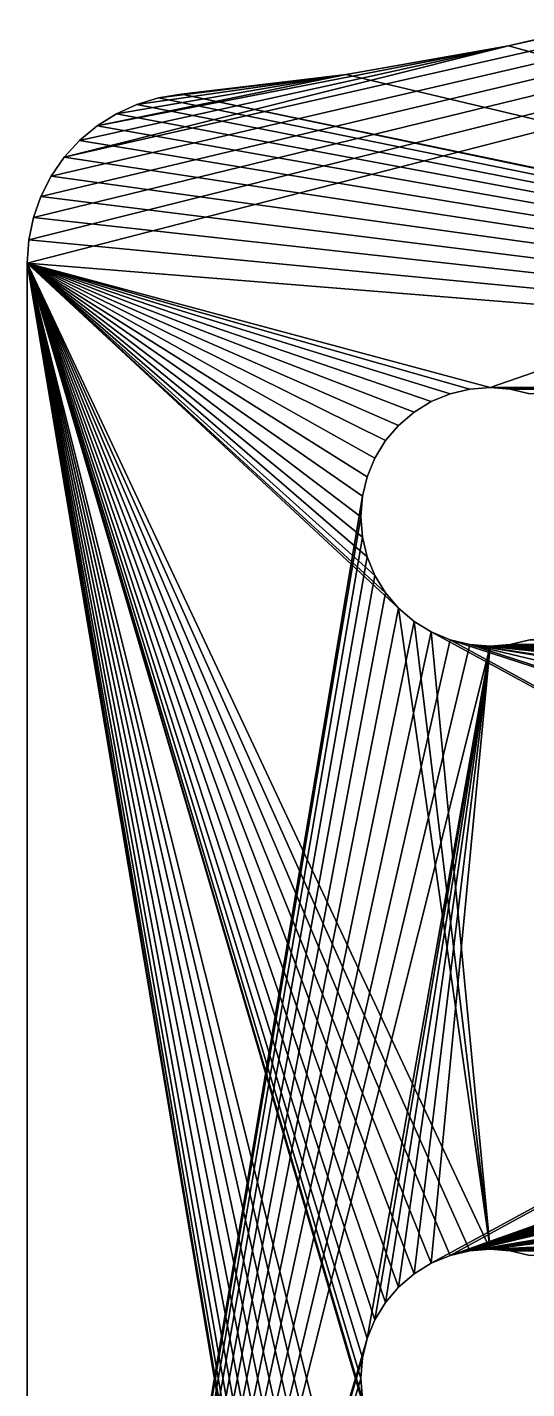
# Model space of a CAD drawing. Header units: millimetres. Extents: x -48.7 to 48.7, y -48.7 to 48.7.
# Drawn here: x -48.66 to -42.77, y -0.12 to 15.93 of the extents above; entities that cross this region are included whole.
import ezdxf

# ---------------------------------------------------------------- set-up
doc = ezdxf.new("R2010")
doc.units = ezdxf.units.MM
doc.header["$LTSCALE"] = 65.185185
for name, color, linetype in [('1', 7, 'CONTINUOUS'), ('10', 7, 'CONTINUOUS'), ('100', 7, 'CONTINUOUS'), ('11', 7, 'CONTINUOUS'), ('12', 7, 'CONTINUOUS'), ('2', 7, 'CONTINUOUS'), ('85', 7, 'CONTINUOUS'), ('9', 7, 'CONTINUOUS'), ('99', 7, 'CONTINUOUS')]:
    doc.layers.add(name, color=color, linetype=linetype)

msp = doc.modelspace()

# ---------------------------------------------------------------- linework, layer by layer
at = {"layer": '1', "linetype": 'CONTINUOUS'}
for points in [[(-42.983, 15.711), (-41.096, 16.152), (-22.917, 10.16), (-42.983, 15.711)], [(-44.897, 15.375), (-42.983, 15.711), (-22.917, 10.16), (-44.897, 15.375)], [(-46.841, 15.143), (-44.897, 15.375), (-22.917, 10.16), (-46.841, 15.143)], [(-47.112, 15.098), (-30.261, 11.666), (-47.368, 15.021), (-47.112, 15.098)], [(-46.841, 15.143), (-30.261, 11.666), (-47.112, 15.098), (-46.841, 15.143)], [(-30.261, 11.666), (-46.841, 15.143), (-22.917, 10.16), (-30.261, 11.666)], [(-47.368, 15.021), (-30.261, 11.666), (-47.607, 14.912), (-47.368, 15.021)], [(-47.607, 14.912), (-30.261, 11.666), (-47.835, 14.768), (-47.607, 14.912)], [(-47.835, 14.768), (-30.261, 11.666), (-48.044, 14.595), (-47.835, 14.768)], [(-48.044, 14.595), (-30.261, 11.666), (-48.223, 14.399), (-48.044, 14.595)], [(-48.223, 14.399), (-30.261, 11.666), (-48.377, 14.176), (-48.223, 14.399)], [(-48.377, 14.176), (-30.261, 11.666), (-48.5, 13.936), (-48.377, 14.176)], [(-48.5, 13.936), (-30.261, 11.666), (-48.587, 13.687), (-48.5, 13.936)], [(-48.587, 13.687), (-30.261, 11.666), (-48.64, 13.425), (-48.587, 13.687)], [(-30.261, 11.666), (-48.66, 13.151), (-48.64, 13.425), (-30.261, 11.666)], [(-30.261, 11.666), (-30.5, 11.684), (-48.66, 13.151), (-30.261, 11.666)], [(-30.5, 11.684), (-43.2, 11.684), (-48.66, 13.151), (-30.5, 11.684)], [(-44.433, 9.263), (-44.279, 9.083), (-48.66, 13.151), (-44.433, 9.263)], [(-44.279, 9.083), (-43.2, 1.524), (-48.66, 13.151), (-44.279, 9.083)], [(-44.559, 9.469), (-44.433, 9.263), (-48.66, 13.151), (-44.559, 9.469)], [(-44.65, 9.688), (-44.559, 9.469), (-48.66, 13.151), (-44.65, 9.688)], [(-44.705, 9.918), (-44.65, 9.688), (-48.66, 13.151), (-44.705, 9.918)], [(-44.725, 10.16), (-44.705, 9.918), (-48.66, 13.151), (-44.725, 10.16)], [(-44.705, 10.402), (-44.725, 10.16), (-48.66, 13.151), (-44.705, 10.402)], [(-44.65, 10.632), (-44.705, 10.402), (-48.66, 13.151), (-44.65, 10.632)], [(-44.559, 10.851), (-44.65, 10.632), (-48.66, 13.151), (-44.559, 10.851)], [(-44.433, 11.057), (-44.559, 10.851), (-48.66, 13.151), (-44.433, 11.057)], [(-44.279, 11.237), (-44.433, 11.057), (-48.66, 13.151), (-44.279, 11.237)], [(-44.095, 11.394), (-44.279, 11.237), (-48.66, 13.151), (-44.095, 11.394)], [(-43.893, 11.518), (-44.095, 11.394), (-48.66, 13.151), (-43.893, 11.518)], [(-43.671, 11.61), (-43.893, 11.518), (-48.66, 13.151), (-43.671, 11.61)], [(-43.439, 11.666), (-43.671, 11.61), (-48.66, 13.151), (-43.439, 11.666)], [(-43.2, 11.684), (-43.439, 11.666), (-48.66, 13.151), (-43.2, 11.684)], [(-44.705, -0.242), (-44.65, -0.472), (-48.66, 13.151), (-44.705, -0.242)], [(-44.65, -0.472), (-43.2, -8.636), (-48.66, 13.151), (-44.65, -0.472)], [(-44.725, 0), (-44.705, -0.242), (-48.66, 13.151), (-44.725, 0)], [(-44.705, 0.242), (-44.725, 0), (-48.66, 13.151), (-44.705, 0.242)], [(-44.65, 0.472), (-44.705, 0.242), (-48.66, 13.151), (-44.65, 0.472)], [(-44.559, 0.691), (-44.65, 0.472), (-48.66, 13.151), (-44.559, 0.691)], [(-44.433, 0.897), (-44.559, 0.691), (-48.66, 13.151), (-44.433, 0.897)], [(-44.279, 1.077), (-44.433, 0.897), (-48.66, 13.151), (-44.279, 1.077)], [(-44.095, 1.234), (-44.279, 1.077), (-48.66, 13.151), (-44.095, 1.234)], [(-43.893, 1.358), (-44.095, 1.234), (-48.66, 13.151), (-43.893, 1.358)], [(-43.671, 1.45), (-43.893, 1.358), (-48.66, 13.151), (-43.671, 1.45)], [(-43.439, 1.506), (-43.671, 1.45), (-48.66, 13.151), (-43.439, 1.506)], [(-43.2, 1.524), (-43.439, 1.506), (-48.66, 13.151), (-43.2, 1.524)], [(-44.725, -10.16), (-44.705, -10.402), (-48.66, 13.151), (-44.725, -10.16)], [(-48.66, 13.151), (-44.705, -10.402), (-48.66, -13.151), (-48.66, 13.151)], [(-44.705, -9.918), (-44.725, -10.16), (-48.66, 13.151), (-44.705, -9.918)], [(-44.65, -9.688), (-44.705, -9.918), (-48.66, 13.151), (-44.65, -9.688)], [(-44.559, -9.469), (-44.65, -9.688), (-48.66, 13.151), (-44.559, -9.469)], [(-44.433, -9.263), (-44.559, -9.469), (-48.66, 13.151), (-44.433, -9.263)], [(-44.279, -9.083), (-44.433, -9.263), (-48.66, 13.151), (-44.279, -9.083)], [(-44.095, -8.926), (-44.279, -9.083), (-48.66, 13.151), (-44.095, -8.926)], [(-43.893, -8.802), (-44.095, -8.926), (-48.66, 13.151), (-43.893, -8.802)], [(-43.671, -8.71), (-43.893, -8.802), (-48.66, 13.151), (-43.671, -8.71)], [(-43.439, -8.654), (-43.671, -8.71), (-48.66, 13.151), (-43.439, -8.654)], [(-43.2, -8.636), (-43.439, -8.654), (-48.66, 13.151), (-43.2, -8.636)], [(-30.5, 11.684), (-30.739, 11.666), (-43.2, 11.684), (-30.5, 11.684)], [(-43.2, 11.684), (-30.739, 11.666), (-42.961, 11.666), (-43.2, 11.684)], [(-30.739, 11.666), (-30.971, 11.61), (-42.961, 11.666), (-30.739, 11.666)], [(-42.961, 11.666), (-30.971, 11.61), (-42.729, 11.61), (-42.961, 11.666)], [(-44.279, 9.083), (-44.095, 8.926), (-43.2, 1.524), (-44.279, 9.083)], [(-44.095, 8.926), (-43.893, 8.802), (-43.2, 1.524), (-44.095, 8.926)], [(-43.893, 8.802), (-43.671, 8.71), (-30.5, 1.524), (-43.893, 8.802)], [(-43.2, 1.524), (-43.893, 8.802), (-30.5, 1.524), (-43.2, 1.524)], [(-43.439, 8.654), (-21.567, 1.524), (-43.671, 8.71), (-43.439, 8.654)], [(-43.671, 8.71), (-21.567, 1.524), (-30.5, 1.524), (-43.671, 8.71)], [(-42.729, 8.71), (-30.739, 8.654), (-42.961, 8.654), (-42.729, 8.71)], [(-13.47, 1.524), (-21.567, 1.524), (-43.439, 8.654), (-13.47, 1.524)], [(-13.47, 1.524), (-43.439, 8.654), (0, 1.524), (-13.47, 1.524)], [(-43.439, 8.654), (-43.2, 8.636), (-22.538, 6.937), (-43.439, 8.654)], [(0, 1.524), (-43.439, 8.654), (-6.806, 3.012), (0, 1.524)], [(-6.806, 3.012), (-43.439, 8.654), (-7.068, 3.074), (-6.806, 3.012)], [(-7.068, 3.074), (-43.439, 8.654), (-7.329, 3.172), (-7.068, 3.074)], [(-7.329, 3.172), (-43.439, 8.654), (-12.161, 5.426), (-7.329, 3.172)], [(-12.161, 5.426), (-43.439, 8.654), (-12.406, 5.563), (-12.161, 5.426)], [(-12.406, 5.563), (-43.439, 8.654), (-12.624, 5.726), (-12.406, 5.563)], [(-12.624, 5.726), (-43.439, 8.654), (-21.705, 6.69), (-12.624, 5.726)], [(-21.705, 6.69), (-43.439, 8.654), (-21.995, 6.731), (-21.705, 6.69)], [(-21.995, 6.731), (-43.439, 8.654), (-22.271, 6.813), (-21.995, 6.731)], [(-22.271, 6.813), (-43.439, 8.654), (-22.538, 6.937), (-22.271, 6.813)], [(-42.961, 8.654), (-30.5, 8.636), (-43.2, 8.636), (-42.961, 8.654)], [(-43.2, 8.636), (-30.5, 8.636), (-23.564, 8.596), (-43.2, 8.636)], [(-22.538, 6.937), (-43.2, 8.636), (-22.78, 7.094), (-22.538, 6.937)], [(-22.78, 7.094), (-43.2, 8.636), (-22.998, 7.289), (-22.78, 7.094)], [(-22.998, 7.289), (-43.2, 8.636), (-23.187, 7.512), (-22.998, 7.289)], [(-23.187, 7.512), (-43.2, 8.636), (-23.338, 7.757), (-23.187, 7.512)], [(-23.338, 7.757), (-43.2, 8.636), (-23.455, 8.027), (-23.338, 7.757)], [(-23.455, 8.027), (-43.2, 8.636), (-23.53, 8.305), (-23.455, 8.027)], [(-23.53, 8.305), (-43.2, 8.636), (-23.564, 8.596), (-23.53, 8.305)], [(-30.739, 8.654), (-30.5, 8.636), (-42.961, 8.654), (-30.739, 8.654)], [(-42.961, 1.506), (-43.2, 1.524), (-30.739, 1.506), (-42.961, 1.506)], [(-30.739, 1.506), (-43.2, 1.524), (-30.5, 1.524), (-30.739, 1.506)], [(-42.729, 1.45), (-42.961, 1.506), (-30.971, 1.45), (-42.729, 1.45)], [(-30.971, 1.45), (-42.961, 1.506), (-30.739, 1.506), (-30.971, 1.45)]]:
    msp.add_3dface(points, dxfattribs=at)
at = {"layer": '10', "linetype": 'CONTINUOUS'}
for points in [[(-43.893, 11.518), (-43.671, 11.61), (-43.893, 11.518, 3.175), (-43.893, 11.518)], [(-43.671, 11.61), (-43.671, 11.61, 3.175), (-43.893, 11.518, 3.175), (-43.671, 11.61)], [(-43.671, 11.61), (-43.439, 11.666), (-43.671, 11.61, 3.175), (-43.671, 11.61)], [(-43.439, 11.666), (-43.439, 11.666, 3.175), (-43.671, 11.61, 3.175), (-43.439, 11.666)], [(-43.439, 11.666), (-43.2, 11.684), (-43.439, 11.666, 3.175), (-43.439, 11.666)], [(-43.2, 11.684), (-43.2, 11.684, 3.175), (-43.439, 11.666, 3.175), (-43.2, 11.684)], [(-43.2, 11.684), (-42.961, 11.666), (-43.2, 11.684, 3.175), (-43.2, 11.684)], [(-42.961, 11.666), (-42.961, 11.666, 3.175), (-43.2, 11.684, 3.175), (-42.961, 11.666)], [(-42.961, 11.666), (-42.729, 11.61), (-42.961, 11.666, 3.175), (-42.961, 11.666)], [(-42.729, 11.61), (-42.729, 11.61, 3.175), (-42.961, 11.666, 3.175), (-42.729, 11.61)], [(-44.095, 11.394), (-43.893, 11.518), (-44.095, 11.394, 3.175), (-44.095, 11.394)], [(-43.893, 11.518), (-43.893, 11.518, 3.175), (-44.095, 11.394, 3.175), (-43.893, 11.518)], [(-44.433, 11.057), (-44.279, 11.237), (-44.433, 11.057, 3.175), (-44.433, 11.057)], [(-44.279, 11.237), (-44.279, 11.237, 3.175), (-44.433, 11.057, 3.175), (-44.279, 11.237)], [(-44.279, 11.237), (-44.095, 11.394), (-44.279, 11.237, 3.175), (-44.279, 11.237)], [(-44.095, 11.394), (-44.095, 11.394, 3.175), (-44.279, 11.237, 3.175), (-44.095, 11.394)], [(-44.559, 10.851), (-44.433, 11.057), (-44.559, 10.851, 3.175), (-44.559, 10.851)], [(-44.433, 11.057), (-44.433, 11.057, 3.175), (-44.559, 10.851, 3.175), (-44.433, 11.057)], [(-44.65, 10.632), (-44.559, 10.851), (-44.65, 10.632, 3.175), (-44.65, 10.632)], [(-44.559, 10.851), (-44.559, 10.851, 3.175), (-44.65, 10.632, 3.175), (-44.559, 10.851)], [(-44.705, 10.402), (-44.65, 10.632), (-44.705, 10.402, 3.175), (-44.705, 10.402)], [(-44.65, 10.632), (-44.65, 10.632, 3.175), (-44.705, 10.402, 3.175), (-44.65, 10.632)], [(-44.725, 10.16), (-44.705, 10.402), (-44.725, 10.16, 3.175), (-44.725, 10.16)], [(-44.705, 10.402), (-44.705, 10.402, 3.175), (-44.725, 10.16, 3.175), (-44.705, 10.402)]]:
    msp.add_3dface(points, dxfattribs=at)
at = {"layer": '100', "linetype": 'CONTINUOUS'}
for points in [[(-47.112, 15.098), (-47.368, 15.021), (-47.112, 15.098, 3.175), (-47.112, 15.098)], [(-47.368, 15.021), (-47.368, 15.021, 3.175), (-47.112, 15.098, 3.175), (-47.368, 15.021)], [(-46.841, 15.143), (-47.112, 15.098), (-46.841, 15.143, 3.175), (-46.841, 15.143)], [(-47.112, 15.098), (-47.112, 15.098, 3.175), (-46.841, 15.143, 3.175), (-47.112, 15.098)], [(-47.368, 15.021), (-47.607, 14.912), (-47.368, 15.021, 3.175), (-47.368, 15.021)], [(-47.607, 14.912), (-47.607, 14.912, 3.175), (-47.368, 15.021, 3.175), (-47.607, 14.912)], [(-47.607, 14.912), (-47.835, 14.768), (-47.607, 14.912, 3.175), (-47.607, 14.912)], [(-47.835, 14.768), (-47.835, 14.768, 3.175), (-47.607, 14.912, 3.175), (-47.835, 14.768)], [(-47.835, 14.768), (-48.044, 14.595), (-47.835, 14.768, 3.175), (-47.835, 14.768)], [(-48.044, 14.595), (-48.044, 14.595, 3.175), (-47.835, 14.768, 3.175), (-48.044, 14.595)], [(-48.044, 14.595), (-48.223, 14.399), (-48.044, 14.595, 3.175), (-48.044, 14.595)], [(-48.223, 14.399), (-48.223, 14.399, 3.175), (-48.044, 14.595, 3.175), (-48.223, 14.399)], [(-48.223, 14.399), (-48.377, 14.176), (-48.223, 14.399, 3.175), (-48.223, 14.399)], [(-48.377, 14.176), (-48.377, 14.176, 3.175), (-48.223, 14.399, 3.175), (-48.377, 14.176)], [(-48.377, 14.176), (-48.5, 13.936), (-48.377, 14.176, 3.175), (-48.377, 14.176)], [(-48.5, 13.936), (-48.5, 13.936, 3.175), (-48.377, 14.176, 3.175), (-48.5, 13.936)], [(-48.5, 13.936), (-48.587, 13.687), (-48.5, 13.936, 3.175), (-48.5, 13.936)], [(-48.587, 13.687), (-48.587, 13.687, 3.175), (-48.5, 13.936, 3.175), (-48.587, 13.687)], [(-48.587, 13.687), (-48.64, 13.425), (-48.587, 13.687, 3.175), (-48.587, 13.687)], [(-48.64, 13.425), (-48.64, 13.425, 3.175), (-48.587, 13.687, 3.175), (-48.64, 13.425)], [(-48.64, 13.425), (-48.66, 13.151), (-48.64, 13.425, 3.175), (-48.64, 13.425)], [(-48.66, 13.151), (-48.66, 13.151, 3.175), (-48.64, 13.425, 3.175), (-48.66, 13.151)]]:
    msp.add_3dface(points, dxfattribs=at)
at = {"layer": '11', "linetype": 'CONTINUOUS'}
for points in [[(-44.705, -0.242), (-44.725, 0), (-44.705, -0.242, 3.175), (-44.705, -0.242)], [(-44.725, 0), (-44.725, 0, 3.175), (-44.705, -0.242, 3.175), (-44.725, 0)]]:
    msp.add_3dface(points, dxfattribs=at)
at = {"layer": '12', "linetype": 'CONTINUOUS'}
for points in [[(-43.893, 1.358), (-43.671, 1.45), (-43.893, 1.358, 3.175), (-43.893, 1.358)], [(-43.671, 1.45), (-43.671, 1.45, 3.175), (-43.893, 1.358, 3.175), (-43.671, 1.45)], [(-43.671, 1.45), (-43.439, 1.506), (-43.671, 1.45, 3.175), (-43.671, 1.45)], [(-43.439, 1.506), (-43.439, 1.506, 3.175), (-43.671, 1.45, 3.175), (-43.439, 1.506)], [(-43.439, 1.506), (-43.2, 1.524), (-43.439, 1.506, 3.175), (-43.439, 1.506)], [(-43.2, 1.524), (-43.2, 1.524, 3.175), (-43.439, 1.506, 3.175), (-43.2, 1.524)], [(-43.2, 1.524), (-42.961, 1.506), (-43.2, 1.524, 3.175), (-43.2, 1.524)], [(-42.961, 1.506), (-42.961, 1.506, 3.175), (-43.2, 1.524, 3.175), (-42.961, 1.506)], [(-42.961, 1.506), (-42.729, 1.45), (-42.961, 1.506, 3.175), (-42.961, 1.506)], [(-42.729, 1.45), (-42.729, 1.45, 3.175), (-42.961, 1.506, 3.175), (-42.729, 1.45)], [(-44.095, 1.234), (-43.893, 1.358), (-44.095, 1.234, 3.175), (-44.095, 1.234)], [(-43.893, 1.358), (-43.893, 1.358, 3.175), (-44.095, 1.234, 3.175), (-43.893, 1.358)], [(-44.279, 1.077), (-44.095, 1.234), (-44.279, 1.077, 3.175), (-44.279, 1.077)], [(-44.095, 1.234), (-44.095, 1.234, 3.175), (-44.279, 1.077, 3.175), (-44.095, 1.234)], [(-44.433, 0.897), (-44.279, 1.077), (-44.433, 0.897, 3.175), (-44.433, 0.897)], [(-44.279, 1.077), (-44.279, 1.077, 3.175), (-44.433, 0.897, 3.175), (-44.279, 1.077)], [(-44.559, 0.691), (-44.433, 0.897), (-44.559, 0.691, 3.175), (-44.559, 0.691)], [(-44.433, 0.897), (-44.433, 0.897, 3.175), (-44.559, 0.691, 3.175), (-44.433, 0.897)], [(-44.65, 0.472), (-44.559, 0.691), (-44.65, 0.472, 3.175), (-44.65, 0.472)], [(-44.559, 0.691), (-44.559, 0.691, 3.175), (-44.65, 0.472, 3.175), (-44.559, 0.691)], [(-44.705, 0.242), (-44.65, 0.472), (-44.705, 0.242, 3.175), (-44.705, 0.242)], [(-44.65, 0.472), (-44.65, 0.472, 3.175), (-44.705, 0.242, 3.175), (-44.65, 0.472)], [(-44.725, 0), (-44.705, 0.242), (-44.725, 0, 3.175), (-44.725, 0)], [(-44.705, 0.242), (-44.705, 0.242, 3.175), (-44.725, 0, 3.175), (-44.705, 0.242)]]:
    msp.add_3dface(points, dxfattribs=at)
at = {"layer": '2', "linetype": 'CONTINUOUS'}
for points in [[(-48.66, 13.151, 3.175), (-43.2, 11.684, 3.175), (-10.614, 22.953, 3.175), (-48.66, 13.151, 3.175)], [(-48.64, 13.425, 3.175), (-48.66, 13.151, 3.175), (-10.614, 22.953, 3.175), (-48.64, 13.425, 3.175)], [(-48.587, 13.687, 3.175), (-48.64, 13.425, 3.175), (-10.614, 22.953, 3.175), (-48.587, 13.687, 3.175)], [(-48.5, 13.936, 3.175), (-48.587, 13.687, 3.175), (-10.614, 22.953, 3.175), (-48.5, 13.936, 3.175)], [(-48.377, 14.176, 3.175), (-48.5, 13.936, 3.175), (-10.614, 22.953, 3.175), (-48.377, 14.176, 3.175)], [(-48.223, 14.399, 3.175), (-48.377, 14.176, 3.175), (-10.614, 22.953, 3.175), (-48.223, 14.399, 3.175)], [(-42.983, 15.711, 3.175), (-48.223, 14.399, 3.175), (-10.614, 22.953, 3.175), (-42.983, 15.711, 3.175)], [(-43.2, 11.684, 3.175), (-30.5, 11.684, 3.175), (-10.614, 22.953, 3.175), (-43.2, 11.684, 3.175)], [(-41.096, 16.152, 3.175), (-42.983, 15.711, 3.175), (-10.614, 22.953, 3.175), (-41.096, 16.152, 3.175)], [(-48.044, 14.595, 3.175), (-48.223, 14.399, 3.175), (-42.983, 15.711, 3.175), (-48.044, 14.595, 3.175)], [(-47.835, 14.768, 3.175), (-48.044, 14.595, 3.175), (-42.983, 15.711, 3.175), (-47.835, 14.768, 3.175)], [(-44.897, 15.375, 3.175), (-47.835, 14.768, 3.175), (-42.983, 15.711, 3.175), (-44.897, 15.375, 3.175)], [(-47.607, 14.912, 3.175), (-47.835, 14.768, 3.175), (-44.897, 15.375, 3.175), (-47.607, 14.912, 3.175)], [(-47.368, 15.021, 3.175), (-47.607, 14.912, 3.175), (-44.897, 15.375, 3.175), (-47.368, 15.021, 3.175)], [(-47.112, 15.098, 3.175), (-47.368, 15.021, 3.175), (-44.897, 15.375, 3.175), (-47.112, 15.098, 3.175)], [(-46.841, 15.143, 3.175), (-47.112, 15.098, 3.175), (-44.897, 15.375, 3.175), (-46.841, 15.143, 3.175)], [(-43.439, 11.666, 3.175), (-43.2, 11.684, 3.175), (-48.66, 13.151, 3.175), (-43.439, 11.666, 3.175)], [(-43.671, 11.61, 3.175), (-43.439, 11.666, 3.175), (-48.66, 13.151, 3.175), (-43.671, 11.61, 3.175)], [(-43.893, 11.518, 3.175), (-43.671, 11.61, 3.175), (-48.66, 13.151, 3.175), (-43.893, 11.518, 3.175)], [(-44.095, 11.394, 3.175), (-43.893, 11.518, 3.175), (-48.66, 13.151, 3.175), (-44.095, 11.394, 3.175)], [(-44.279, 11.237, 3.175), (-44.095, 11.394, 3.175), (-48.66, 13.151, 3.175), (-44.279, 11.237, 3.175)], [(-44.433, 11.057, 3.175), (-44.279, 11.237, 3.175), (-48.66, 13.151, 3.175), (-44.433, 11.057, 3.175)], [(-44.559, 10.851, 3.175), (-44.433, 11.057, 3.175), (-48.66, 13.151, 3.175), (-44.559, 10.851, 3.175)], [(-44.65, 10.632, 3.175), (-44.559, 10.851, 3.175), (-48.66, 13.151, 3.175), (-44.65, 10.632, 3.175)], [(-44.705, 10.402, 3.175), (-44.65, 10.632, 3.175), (-48.66, 13.151, 3.175), (-44.705, 10.402, 3.175)], [(-44.705, 10.402, 3.175), (-48.66, 13.151, 3.175), (-48.66, -13.151, 3.175), (-44.705, 10.402, 3.175)], [(-42.961, 11.666, 3.175), (-30.5, 11.684, 3.175), (-43.2, 11.684, 3.175), (-42.961, 11.666, 3.175)], [(-30.739, 11.666, 3.175), (-30.5, 11.684, 3.175), (-42.961, 11.666, 3.175), (-30.739, 11.666, 3.175)], [(-42.729, 11.61, 3.175), (-30.739, 11.666, 3.175), (-42.961, 11.666, 3.175), (-42.729, 11.61, 3.175)], [(-44.725, 10.16, 3.175), (-44.705, 10.402, 3.175), (-48.66, -13.151, 3.175), (-44.725, 10.16, 3.175)], [(-44.705, 9.918, 3.175), (-44.725, 10.16, 3.175), (-48.66, -13.151, 3.175), (-44.705, 9.918, 3.175)], [(-44.65, 9.688, 3.175), (-44.705, 9.918, 3.175), (-48.66, -13.151, 3.175), (-44.65, 9.688, 3.175)], [(-44.559, 9.469, 3.175), (-44.65, 9.688, 3.175), (-48.66, -13.151, 3.175), (-44.559, 9.469, 3.175)], [(-44.433, 9.263, 3.175), (-44.559, 9.469, 3.175), (-48.66, -13.151, 3.175), (-44.433, 9.263, 3.175)], [(-44.279, 9.083, 3.175), (-44.433, 9.263, 3.175), (-48.66, -13.151, 3.175), (-44.279, 9.083, 3.175)], [(-44.095, 8.926, 3.175), (-44.279, 9.083, 3.175), (-48.66, -13.151, 3.175), (-44.095, 8.926, 3.175)], [(-43.893, 8.802, 3.175), (-44.095, 8.926, 3.175), (-48.66, -13.151, 3.175), (-43.893, 8.802, 3.175)], [(-43.671, 8.71, 3.175), (-43.893, 8.802, 3.175), (-48.66, -13.151, 3.175), (-43.671, 8.71, 3.175)], [(-43.439, 8.654, 3.175), (-43.671, 8.71, 3.175), (-48.66, -13.151, 3.175), (-43.439, 8.654, 3.175)], [(-30.739, 8.654, 3.175), (-30.971, 8.71, 3.175), (-42.961, 8.654, 3.175), (-30.739, 8.654, 3.175)], [(-42.961, 8.654, 3.175), (-30.971, 8.71, 3.175), (-42.729, 8.71, 3.175), (-42.961, 8.654, 3.175)], [(-43.2, 8.636, 3.175), (-43.439, 8.654, 3.175), (-48.66, -13.151, 3.175), (-43.2, 8.636, 3.175)], [(-44.65, 0.472, 3.175), (-43.2, 8.636, 3.175), (-48.66, -13.151, 3.175), (-44.65, 0.472, 3.175)], [(-44.559, 0.691, 3.175), (-43.2, 8.636, 3.175), (-44.65, 0.472, 3.175), (-44.559, 0.691, 3.175)], [(-44.433, 0.897, 3.175), (-43.2, 8.636, 3.175), (-44.559, 0.691, 3.175), (-44.433, 0.897, 3.175)], [(-44.279, 1.077, 3.175), (-43.2, 8.636, 3.175), (-44.433, 0.897, 3.175), (-44.279, 1.077, 3.175)], [(-44.095, 1.234, 3.175), (-43.2, 8.636, 3.175), (-44.279, 1.077, 3.175), (-44.095, 1.234, 3.175)], [(-43.893, 1.358, 3.175), (-43.2, 8.636, 3.175), (-44.095, 1.234, 3.175), (-43.893, 1.358, 3.175)], [(-30.5, 8.636, 3.175), (-43.2, 8.636, 3.175), (-43.893, 1.358, 3.175), (-30.5, 8.636, 3.175)], [(-43.671, 1.45, 3.175), (-30.5, 8.636, 3.175), (-43.893, 1.358, 3.175), (-43.671, 1.45, 3.175)], [(-30.5, 8.636, 3.175), (-43.671, 1.45, 3.175), (-23.564, 8.596, 3.175), (-30.5, 8.636, 3.175)], [(-23.564, 8.596, 3.175), (-43.671, 1.45, 3.175), (-23.53, 8.305, 3.175), (-23.564, 8.596, 3.175)], [(-30.5, 8.636, 3.175), (-30.739, 8.654, 3.175), (-43.2, 8.636, 3.175), (-30.5, 8.636, 3.175)], [(-43.2, 8.636, 3.175), (-30.739, 8.654, 3.175), (-42.961, 8.654, 3.175), (-43.2, 8.636, 3.175)], [(-23.53, 8.305, 3.175), (-43.671, 1.45, 3.175), (-23.455, 8.027, 3.175), (-23.53, 8.305, 3.175)], [(-23.455, 8.027, 3.175), (-43.671, 1.45, 3.175), (-23.338, 7.757, 3.175), (-23.455, 8.027, 3.175)], [(-23.338, 7.757, 3.175), (-43.671, 1.45, 3.175), (-23.187, 7.512, 3.175), (-23.338, 7.757, 3.175)], [(-23.187, 7.512, 3.175), (-43.671, 1.45, 3.175), (-22.998, 7.289, 3.175), (-23.187, 7.512, 3.175)], [(-22.998, 7.289, 3.175), (-43.671, 1.45, 3.175), (-22.78, 7.094, 3.175), (-22.998, 7.289, 3.175)], [(-22.78, 7.094, 3.175), (-43.671, 1.45, 3.175), (-22.538, 6.937, 3.175), (-22.78, 7.094, 3.175)], [(-22.538, 6.937, 3.175), (-43.671, 1.45, 3.175), (-22.271, 6.813, 3.175), (-22.538, 6.937, 3.175)], [(-22.271, 6.813, 3.175), (-43.671, 1.45, 3.175), (-21.995, 6.731, 3.175), (-22.271, 6.813, 3.175)], [(-43.671, 1.45, 3.175), (-43.439, 1.506, 3.175), (-21.995, 6.731, 3.175), (-43.671, 1.45, 3.175)], [(-21.995, 6.731, 3.175), (-43.439, 1.506, 3.175), (-21.705, 6.69, 3.175), (-21.995, 6.731, 3.175)], [(-43.439, 1.506, 3.175), (-13.219, 6.624, 3.175), (-21.705, 6.69, 3.175), (-43.439, 1.506, 3.175)], [(-13.219, 6.624, 3.175), (-43.439, 1.506, 3.175), (-13.118, 6.372, 3.175), (-13.219, 6.624, 3.175)], [(-13.118, 6.372, 3.175), (-43.439, 1.506, 3.175), (-12.981, 6.132, 3.175), (-13.118, 6.372, 3.175)], [(-12.981, 6.132, 3.175), (-43.439, 1.506, 3.175), (-12.815, 5.914, 3.175), (-12.981, 6.132, 3.175)], [(-12.815, 5.914, 3.175), (-43.439, 1.506, 3.175), (-12.624, 5.726, 3.175), (-12.815, 5.914, 3.175)], [(-12.624, 5.726, 3.175), (-43.439, 1.506, 3.175), (-12.406, 5.563, 3.175), (-12.624, 5.726, 3.175)], [(-12.406, 5.563, 3.175), (-43.439, 1.506, 3.175), (-12.161, 5.426, 3.175), (-12.406, 5.563, 3.175)], [(-43.439, 1.506, 3.175), (-43.2, 1.524, 3.175), (-12.161, 5.426, 3.175), (-43.439, 1.506, 3.175)], [(-12.161, 5.426, 3.175), (-43.2, 1.524, 3.175), (-7.329, 3.172, 3.175), (-12.161, 5.426, 3.175)], [(-7.329, 3.172, 3.175), (-43.2, 1.524, 3.175), (-7.068, 3.074, 3.175), (-7.329, 3.172, 3.175)], [(-7.068, 3.074, 3.175), (-43.2, 1.524, 3.175), (-6.806, 3.012, 3.175), (-7.068, 3.074, 3.175)], [(-6.806, 3.012, 3.175), (-43.2, 1.524, 3.175), (-6.542, 2.986, 3.175), (-6.806, 3.012, 3.175)], [(-43.2, 1.524, 3.175), (5.721, 2.943, 3.175), (-6.542, 2.986, 3.175), (-43.2, 1.524, 3.175)], [(5.721, 2.943, 3.175), (-43.2, 1.524, 3.175), (5.958, 2.784, 3.175), (5.721, 2.943, 3.175)], [(5.958, 2.784, 3.175), (-43.2, 1.524, 3.175), (6.214, 2.662, 3.175), (5.958, 2.784, 3.175)], [(6.214, 2.662, 3.175), (-43.2, 1.524, 3.175), (6.492, 2.576, 3.175), (6.214, 2.662, 3.175)], [(6.492, 2.576, 3.175), (-43.2, 1.524, 3.175), (6.776, 2.531, 3.175), (6.492, 2.576, 3.175)], [(6.776, 2.531, 3.175), (-43.2, 1.524, 3.175), (7.063, 2.528, 3.175), (6.776, 2.531, 3.175)], [(-43.2, 1.524, 3.175), (-30.5, 1.524, 3.175), (7.063, 2.528, 3.175), (-43.2, 1.524, 3.175)], [(-43.2, 1.524, 3.175), (-42.961, 1.506, 3.175), (-30.5, 1.524, 3.175), (-43.2, 1.524, 3.175)], [(-30.5, 1.524, 3.175), (-42.961, 1.506, 3.175), (-30.739, 1.506, 3.175), (-30.5, 1.524, 3.175)], [(-42.961, 1.506, 3.175), (-42.729, 1.45, 3.175), (-30.739, 1.506, 3.175), (-42.961, 1.506, 3.175)], [(-44.705, 0.242, 3.175), (-44.65, 0.472, 3.175), (-48.66, -13.151, 3.175), (-44.705, 0.242, 3.175)], [(-44.725, 0, 3.175), (-44.705, 0.242, 3.175), (-48.66, -13.151, 3.175), (-44.725, 0, 3.175)], [(-44.705, -0.242, 3.175), (-44.725, 0, 3.175), (-48.66, -13.151, 3.175), (-44.705, -0.242, 3.175)]]:
    msp.add_3dface(points, dxfattribs=at)
at = {"layer": '85', "linetype": 'CONTINUOUS'}
for points in [[(-48.66, 13.151), (-48.66, -13.151), (-48.66, 13.151, 3.175), (-48.66, 13.151)], [(-48.66, 13.151, 3.175), (-48.66, -13.151), (-48.66, -13.151, 3.175), (-48.66, 13.151, 3.175)]]:
    msp.add_3dface(points, dxfattribs=at)
at = {"layer": '9', "linetype": 'CONTINUOUS'}
for points in [[(-44.705, 9.918), (-44.725, 10.16), (-44.705, 9.918, 3.175), (-44.705, 9.918)], [(-44.725, 10.16), (-44.725, 10.16, 3.175), (-44.705, 9.918, 3.175), (-44.725, 10.16)], [(-44.65, 9.688), (-44.705, 9.918), (-44.65, 9.688, 3.175), (-44.65, 9.688)], [(-44.705, 9.918), (-44.705, 9.918, 3.175), (-44.65, 9.688, 3.175), (-44.705, 9.918)], [(-44.559, 9.469), (-44.65, 9.688), (-44.559, 9.469, 3.175), (-44.559, 9.469)], [(-44.65, 9.688), (-44.65, 9.688, 3.175), (-44.559, 9.469, 3.175), (-44.65, 9.688)], [(-44.433, 9.263), (-44.559, 9.469), (-44.433, 9.263, 3.175), (-44.433, 9.263)], [(-44.559, 9.469), (-44.559, 9.469, 3.175), (-44.433, 9.263, 3.175), (-44.559, 9.469)], [(-44.279, 9.083), (-44.433, 9.263), (-44.279, 9.083, 3.175), (-44.279, 9.083)], [(-44.433, 9.263), (-44.433, 9.263, 3.175), (-44.279, 9.083, 3.175), (-44.433, 9.263)], [(-44.095, 8.926), (-44.279, 9.083), (-44.095, 8.926, 3.175), (-44.095, 8.926)], [(-44.279, 9.083), (-44.279, 9.083, 3.175), (-44.095, 8.926, 3.175), (-44.279, 9.083)], [(-43.893, 8.802), (-44.095, 8.926), (-43.893, 8.802, 3.175), (-43.893, 8.802)], [(-44.095, 8.926), (-44.095, 8.926, 3.175), (-43.893, 8.802, 3.175), (-44.095, 8.926)], [(-43.671, 8.71), (-43.893, 8.802), (-43.671, 8.71, 3.175), (-43.671, 8.71)], [(-43.893, 8.802), (-43.893, 8.802, 3.175), (-43.671, 8.71, 3.175), (-43.893, 8.802)], [(-43.439, 8.654), (-43.671, 8.71), (-43.439, 8.654, 3.175), (-43.439, 8.654)], [(-43.671, 8.71), (-43.671, 8.71, 3.175), (-43.439, 8.654, 3.175), (-43.671, 8.71)], [(-42.729, 8.71), (-42.961, 8.654), (-42.729, 8.71, 3.175), (-42.729, 8.71)], [(-42.961, 8.654), (-42.961, 8.654, 3.175), (-42.729, 8.71, 3.175), (-42.961, 8.654)], [(-43.2, 8.636), (-43.439, 8.654), (-43.2, 8.636, 3.175), (-43.2, 8.636)], [(-43.439, 8.654), (-43.439, 8.654, 3.175), (-43.2, 8.636, 3.175), (-43.439, 8.654)], [(-42.961, 8.654), (-43.2, 8.636), (-42.961, 8.654, 3.175), (-42.961, 8.654)], [(-43.2, 8.636), (-43.2, 8.636, 3.175), (-42.961, 8.654, 3.175), (-43.2, 8.636)]]:
    msp.add_3dface(points, dxfattribs=at)
at = {"layer": '99', "linetype": 'CONTINUOUS'}
for points in [[(-41.096, 16.152), (-42.983, 15.711), (-41.096, 16.152, 3.175), (-41.096, 16.152)], [(-42.983, 15.711), (-42.983, 15.711, 3.175), (-41.096, 16.152, 3.175), (-42.983, 15.711)], [(-42.983, 15.711), (-44.897, 15.375), (-42.983, 15.711, 3.175), (-42.983, 15.711)], [(-44.897, 15.375), (-44.897, 15.375, 3.175), (-42.983, 15.711, 3.175), (-44.897, 15.375)], [(-44.897, 15.375), (-46.841, 15.143), (-44.897, 15.375, 3.175), (-44.897, 15.375)], [(-46.841, 15.143), (-46.841, 15.143, 3.175), (-44.897, 15.375, 3.175), (-46.841, 15.143)]]:
    msp.add_3dface(points, dxfattribs=at)

doc.saveas('drawing.dxf')
